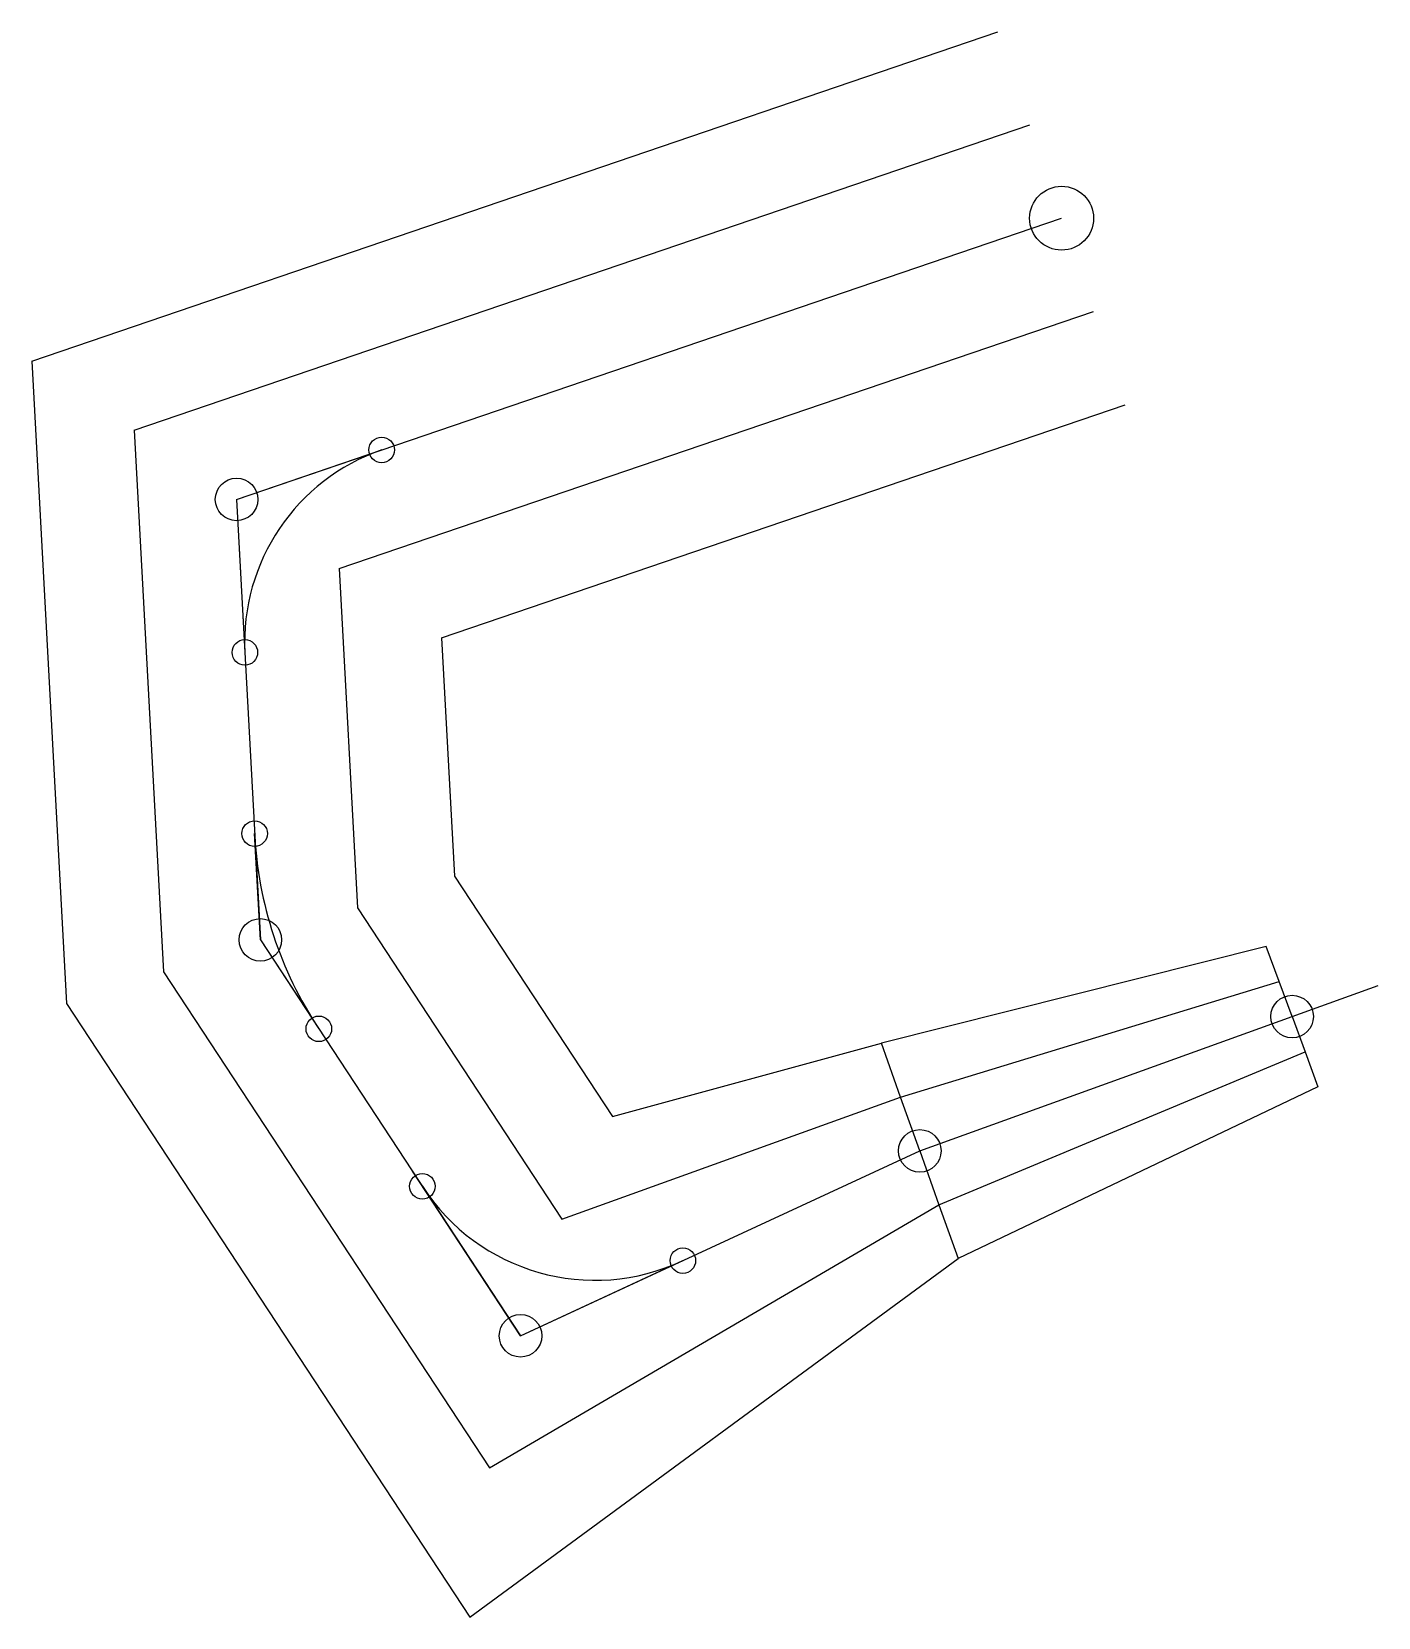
# Model space of a CAD drawing. Header units: millimetres. Extents: x 0 to 347513, y 0 to 4579620.
# Drawn here: x 315887 to 347513, y 4542370 to 4579620 of the extents above; entities outside this region: 1.
import ezdxf

# ---------------------------------------------------------------- set-up
doc = ezdxf.new("R2010")
doc.units = ezdxf.units.MM

msp = doc.modelspace()

# ---------------------------------------------------------------- linework, layer by layer
for p, q in [((315887, 4571884), (338581, 4579620)), ((318293, 4570258), (339328, 4577429)), ((320699, 4568633), (340075, 4575238)), ((323105, 4567007), (340822, 4573046)), ((315887, 4571884), (316701, 4556787)), ((325511, 4565381), (341569, 4570855)), ((318293, 4570258), (318979, 4557536)), ((320699, 4568633), (324106, 4569794)), ((320699, 4568633), (321257, 4558285)), ((320699, 4568633), (320893, 4565038)), ((323105, 4567007), (323535, 4559034)), ((325511, 4565381), (325813, 4559783)), ((321257, 4558285), (321122, 4560781)), ((325813, 4559783), (329524, 4554134)), ((323535, 4559034), (328337, 4551726)), ((321257, 4558285), (327368, 4548985)), ((321257, 4558285), (322630, 4556195)), ((344882, 4558133), (335844, 4555857)), ((345185, 4557308), (344882, 4558133)), ((318979, 4557536), (326640, 4545878)), ((336294, 4554592), (345185, 4557308)), ((345489, 4556482), (345185, 4557308)), ((316701, 4556787), (326175, 4542370)), ((336744, 4553327), (345489, 4556482)), ((345489, 4556482), (345792, 4555656)), ((329524, 4554134), (335844, 4555857)), ((336294, 4554592), (335844, 4555857)), ((337195, 4552062), (345792, 4555656)), ((345792, 4555656), (346096, 4554831)), ((328337, 4551726), (336294, 4554592)), ((336744, 4553327), (336294, 4554592)), ((346096, 4554831), (337645, 4550797)), ((327368, 4548985), (336744, 4553327)), ((336744, 4553327), (337195, 4552062)), ((327368, 4548985), (324826, 4552854)), ((327368, 4548985), (325062, 4552495)), ((326640, 4545878), (337195, 4552062)), ((337195, 4552062), (337645, 4550797)), ((327368, 4548985), (326097, 4550919)), ((326175, 4542370), (337645, 4550797)), ((327368, 4548985), (331180, 4550750))]:
    msp.add_line(p, q)
at = {"color": 3}
msp.add_line((345489, 4556482), (347513, 4557213), dxfattribs=at)
at = {"color": 1}
for centre, radius in [((340075, 4575238), 750), ((345489, 4556482), 500), ((336744, 4553327), 500), ((327368, 4548985), 500)]:
    msp.add_circle(centre, radius, dxfattribs=at)
at = {"color": 150}
for centre in [(324106, 4569794), (320893, 4565038), (321122, 4560781), (322630, 4556195), (325062, 4552495), (331180, 4550750)]:
    msp.add_circle(centre, 300, dxfattribs=at)
at = {"color": 0}
for centre in [(320699, 4568633), (321257, 4558285)]:
    msp.add_circle(centre, 500, dxfattribs=at)
msp.add_circle((321122, 4560781), 5.820766091346741e-11)
for centre, radius, start, end in [((325667, 4565276), 4780, 109.0564, 182.8535), ((330196, 4561224), 9085, 182.7935, 213.6054), ((329118, 4555118), 4830, 212.8929, 295.2688)]:
    msp.add_arc(centre, radius, start, end)
msp.add_open_spline([(0, 0), (0, 0), (1, 0), (1, 0)], degree=3)

doc.saveas('drawing.dxf')
